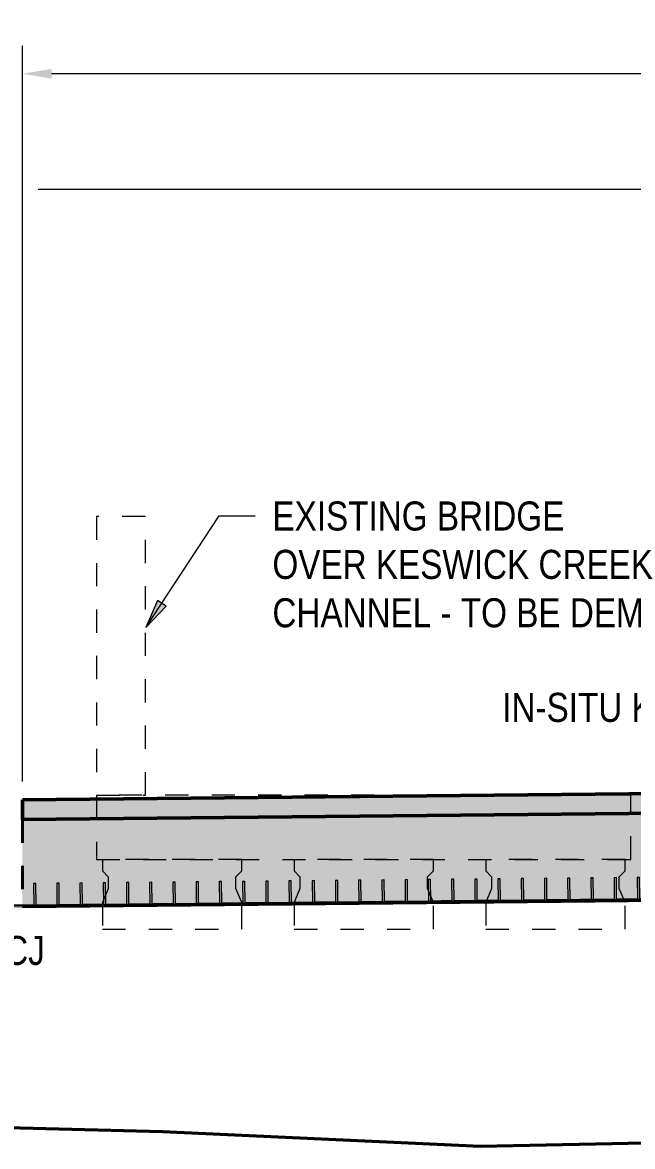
# Model space of a CAD drawing. Header units: metres. Extents: x -1693 to -1567, y 3 to 23.
# Drawn here: x -1677.934 to -1675.307, y 17.947 to 22.786 of the extents above; entities that cross this region are included whole.
import ezdxf

# ---------------------------------------------------------------- set-up
doc = ezdxf.new("R2010")
doc.units = ezdxf.units.M
for name, pattern in [('DASHED2', [9.525, 6.35, -3.175]), ('JacobsDash', [0.0045, 0.003, -0.0015]), ('JacobsDemolished', [0.0045, 0.003, -0.0015])]:
    doc.linetypes.add(name, pattern=pattern)
doc.layers.get('Defpoints').update_dxf_attribs({"color": 41})
for name, color, linetype, lineweight, true_color in [('BRIDGE-FNDN-CONC', 7, 'Continuous', 13, 0x8c8cc6), ('BRIDGE-FRAMING-LINE-18-HID', 7, 'Continuous', 13, 0x8c8cc6), ('D-BDGE-DECK', 7, 'Continuous', 13, 0x8c8cc6), ('D-BDGE-FRAMING', 7, 'Continuous', 13, 0x8c8cc6), ('D-BDGE-INT-WALL', 7, 'Continuous', 13, 0x8c8cc6)]:
    doc.layers.add(name, color=color, linetype=linetype, lineweight=lineweight, true_color=true_color)
for name, color, linetype, lineweight in [('D-BDGE', 7, 'Continuous', 13), ('D-BDGE-FLOOR', 7, 'Continuous', 50), ('D-BDGE-FLOOR-HID', 7, 'JacobsDash', 18), ('D-BDGE-FLOOR-PAT', 7, 'Continuous', 50), ('D-ENHA-TEXT', 7, 'Continuous', 9), ('D-ENHA-TEXT-DIMS', 7, 'Continuous', 9), ('Toposolid', 7, 'Continuous', 9)]:
    doc.layers.add(name, color=color, linetype=linetype, lineweight=lineweight)
doc.styles.add('Arial Narrow', font='ARIALN.TTF', dxfattribs={"height": 0.125})
doc.dimstyles.new('Dimension_Standard_O__mm_', dxfattribs={"dimscale": 0.3048, "dimtxt": 0.127929, "dimasz": 0.410105, "dimexe": 0.393701, "dimexo": 0.246063, "dimgap": 0.246063, "dimtad": 1, "dimdec": 0, "dimlfac": 1000, "dimzin": 0, "dimdsep": 46, "dimtxsty": 'Arial Narrow', "dimsah": 1, "dimcen": 0.09, "dimaunit": 1, "dimadec": 4, "dimazin": 0, "dimtfac": 1, "dimtdec": 4, "dimtix": 1, "dimtmove": 0, "dimatfit": 3, "dimfxl": 1, "dimtvp": 1, "dimtfill": 1, "dimtolj": 1, "dimtzin": 0, "dimlwd": 18, "dimlwe": 18, "dimarcsym": 2})
doc.dimstyles.new('Dimension_Standard_O__mm__2', dxfattribs={"dimscale": 0.3048, "dimtxt": 0.127929, "dimasz": 0.410105, "dimexe": 0.393701, "dimexo": 0.246063, "dimgap": 0.246063, "dimtad": 1, "dimdec": 0, "dimlfac": 1000, "dimzin": 0, "dimdsep": 46, "dimtxsty": 'Arial Narrow', "dimsah": 1, "dimcen": 0.09, "dimaunit": 1, "dimadec": 4, "dimazin": 0, "dimtfac": 1, "dimtdec": 4, "dimtix": 1, "dimtmove": 2, "dimatfit": 3, "dimfxl": 1, "dimtvp": 1, "dimtfill": 1, "dimtolj": 1, "dimtzin": 0, "dimlwd": 18, "dimlwe": 18, "dimarcsym": 2})

# ---------------------------------------------------------------- blocks, each defined once
blk = doc.blocks.new('T2DPAA-T2D-PWA-GE-M3D-100001_RockLevels_rvt-1-DRG-2871022 - SECTION 1')
at = {"layer": 'Toposolid', "true_color": 0x8000ff}
blk.add_hatch(color=190, dxfattribs=at).paths.add_polyline_path([(-1675.9625, 17.9468), (-1674.1796, 17.9847), (-1664.3281, 18.4699), (-1659.2964, 18.4138), (-1656.9158, 18.4274), (-1653.7706, 18.5171), (-1653.7706, 18.5176), (-1656.9159, 18.4284), (-1659.3147, 18.415), (-1664.3338, 18.471), (-1674.1999, 17.9847), (-1675.9625, 17.9478), (-1677.3317, 18.0114), (-1689.3488, 18.3138), (-1691.2278, 18.7594), (-1693.0502, 18.1242), (-1693.0502, 18.1235), (-1691.2277, 18.7585), (-1689.3473, 18.3124), (-1677.3292, 18.0104), (-1675.9625, 17.9468)])
at = {"layer": 'Toposolid', "lineweight": 5, "true_color": 0x8000ff}
for points in [[(-1677.3308, 18.0114), (-1677.3394, 18.0119), (-1683.2303, 18.1597)], [(-1675.9625, 17.9478), (-1675.9626, 17.9479), (-1675.9626, 17.9479), (-1675.9626, 17.9478)]]:
    blk.add_hatch(color=190, dxfattribs=at).paths.add_polyline_path(points)
at = {"layer": 'Toposolid', "color": 190, "linetype": 'DASHED2', "lineweight": 40, "true_color": 0x8000ff}
for p, q in [((-1677.3309, 18.0114), (-1689.3473, 18.3134)), ((-1689.3473, 18.3124), (-1677.3309, 18.0104)), ((-1677.3309, 18.0104), (-1675.9625, 17.9468)), ((-1675.9625, 17.9478), (-1677.3308, 18.0114)), ((-1674.1998, 17.9847), (-1675.9625, 17.9478)), ((-1675.9625, 17.9468), (-1674.1998, 17.9837))]:
    blk.add_line(p, q, dxfattribs=at)
blk = doc.blocks.new('Roofs 2 - Roofs 2-4993555-DRG-2871022 - SECTION 1')
at = {"layer": 'D-BDGE-DECK', "color": 9, "linetype": 'JacobsDemolished', "lineweight": 18, "true_color": 0xc3c3c3}
for p, q in [((-1677.6152, 19.4587), (-1677.6152, 19.183)), ((-1676.0195, 19.4587), (-1677.6152, 19.4587)), ((-1675.3152, 19.4587), (-1676.0195, 19.4587)), ((-1675.3152, 19.183), (-1675.3152, 19.4587)), ((-1677.6152, 19.183), (-1675.3152, 19.183))]:
    blk.add_line(p, q, dxfattribs=at)
at = {"layer": 'D-BDGE-DECK', "color": 9, "linetype": 'JacobsDemolished', "true_color": 0xc3c3c3}
blk.add_line((-1677.6152, 19.4587), (-1677.6152, 19.4587), dxfattribs=at)
blk = doc.blocks.new('07_STR_DPS_PermadecPanel - 07_STR_DPS_PermadecPanel-V11-DRG-2871022 - SECTION 1')
at = {"layer": 'D-BDGE-FRAMING', "color": 7}
for p, q in [((-1678.4767, 19.0734), (-1678.4867, 19.0733)), ((-1678.4867, 19.0733), (-1678.4858, 18.9803)), ((-1678.4758, 18.9804), (-1678.4767, 19.0734)), ((-1678.3767, 19.0744), (-1678.3867, 19.0743)), ((-1678.3867, 19.0743), (-1678.3858, 18.9813)), ((-1678.3758, 18.9814), (-1678.3767, 19.0744)), ((-1678.2767, 19.0754), (-1678.2867, 19.0753)), ((-1678.2867, 19.0753), (-1678.2858, 18.9823)), ((-1678.2758, 18.9824), (-1678.2767, 19.0754)), ((-1678.1767, 19.0764), (-1678.1867, 19.0763)), ((-1678.1867, 19.0763), (-1678.1858, 18.9833)), ((-1678.1758, 18.9834), (-1678.1767, 19.0764)), ((-1678.0767, 19.0774), (-1678.0867, 19.0773)), ((-1678.0867, 19.0773), (-1678.0858, 18.9843)), ((-1678.0758, 18.9844), (-1678.0767, 19.0774)), ((-1677.9767, 19.0784), (-1677.9867, 19.0783)), ((-1677.9867, 19.0783), (-1677.9858, 18.9853)), ((-1677.9758, 18.9854), (-1677.9767, 19.0784)), ((-1678.4858, 18.9803), (-1678.5308, 18.9798)), ((-1678.5308, 18.9798), (-1678.5307, 18.9738)), ((-1678.5307, 18.9738), (-1677.9307, 18.9798)), ((-1678.3858, 18.9813), (-1678.4758, 18.9804)), ((-1678.2858, 18.9823), (-1678.3758, 18.9814)), ((-1678.1858, 18.9833), (-1678.2758, 18.9824)), ((-1678.0858, 18.9843), (-1678.1758, 18.9834)), ((-1677.9858, 18.9853), (-1678.0758, 18.9844)), ((-1677.9308, 18.9858), (-1677.9758, 18.9854)), ((-1677.9307, 18.9798), (-1677.9308, 18.9858))]:
    blk.add_line(p, q, dxfattribs=at)
blk = doc.blocks.new('07_STR_DPS_PermadecPanel - 07_STR_DPS_PermadecPanel-5973127-DRG-2871022 - SECTION 1')
at = {"layer": 'D-BDGE-FRAMING', "color": 7}
for p, q in [((-1677.2768, 19.0852), (-1677.2868, 19.0851)), ((-1677.2868, 19.0851), (-1677.2858, 18.9921)), ((-1677.2758, 18.9922), (-1677.2768, 19.0852)), ((-1677.1768, 19.0862), (-1677.1868, 19.0861)), ((-1677.1868, 19.0861), (-1677.1858, 18.9931)), ((-1677.1758, 18.9932), (-1677.1768, 19.0862)), ((-1677.0768, 19.0872), (-1677.0868, 19.0871)), ((-1677.0868, 19.0871), (-1677.0858, 18.9941)), ((-1677.0758, 18.9942), (-1677.0768, 19.0872)), ((-1676.9768, 19.0882), (-1676.9868, 19.0881)), ((-1676.9868, 19.0881), (-1676.9858, 18.9951)), ((-1676.9758, 18.9952), (-1676.9768, 19.0882)), ((-1676.8768, 19.0892), (-1676.8868, 19.0891)), ((-1676.8868, 19.0891), (-1676.8858, 18.9961)), ((-1676.8758, 18.9962), (-1676.8768, 19.0892)), ((-1676.7768, 19.0902), (-1676.7868, 19.0901)), ((-1676.7868, 19.0901), (-1676.7858, 18.9971)), ((-1676.7758, 18.9972), (-1676.7768, 19.0902)), ((-1677.2858, 18.9921), (-1677.3308, 18.9917)), ((-1677.3308, 18.9917), (-1677.3308, 18.9857)), ((-1677.3308, 18.9857), (-1676.7308, 18.9916)), ((-1677.1858, 18.9931), (-1677.2758, 18.9922)), ((-1677.0858, 18.9941), (-1677.1758, 18.9932)), ((-1676.9858, 18.9951), (-1677.0758, 18.9942)), ((-1676.8858, 18.9961), (-1676.9758, 18.9952)), ((-1676.7858, 18.9971), (-1676.8758, 18.9962)), ((-1676.7309, 18.9976), (-1676.7758, 18.9972)), ((-1676.7308, 18.9916), (-1676.7309, 18.9976))]:
    blk.add_line(p, q, dxfattribs=at)
blk = doc.blocks.new('07_STR_DPS_PermadecPanel - 07_STR_DPS_PermadecPanel-V12-DRG-2871022 - SECTION 1')
at = {"layer": 'D-BDGE-FRAMING', "color": 7}
for p, q in [((-1676.6768, 19.0913), (-1676.6868, 19.0912)), ((-1676.6868, 19.0912), (-1676.6859, 18.9982)), ((-1676.6759, 18.9983), (-1676.6768, 19.0913)), ((-1676.5768, 19.0922), (-1676.5868, 19.0922)), ((-1676.5868, 19.0922), (-1676.5859, 18.9992)), ((-1676.5759, 18.9993), (-1676.5768, 19.0922)), ((-1676.4768, 19.0932), (-1676.4868, 19.0931)), ((-1676.4868, 19.0931), (-1676.4859, 19.0001)), ((-1676.4759, 19.0002), (-1676.4768, 19.0932)), ((-1676.3768, 19.0942), (-1676.3868, 19.0941)), ((-1676.3868, 19.0941), (-1676.3859, 19.0011)), ((-1676.3759, 19.0012), (-1676.3768, 19.0942)), ((-1676.2768, 19.0952), (-1676.2868, 19.0951)), ((-1676.2868, 19.0951), (-1676.2859, 19.0021)), ((-1676.2759, 19.0022), (-1676.2768, 19.0952)), ((-1676.1768, 19.0962), (-1676.1868, 19.0961)), ((-1676.1868, 19.0961), (-1676.1859, 19.0031)), ((-1676.1759, 19.0032), (-1676.1768, 19.0962)), ((-1676.6859, 18.9982), (-1676.7309, 18.9977)), ((-1676.7309, 18.9977), (-1676.7308, 18.9917)), ((-1676.7308, 18.9917), (-1676.1308, 18.9977)), ((-1676.5859, 18.9992), (-1676.6759, 18.9983)), ((-1676.4859, 19.0001), (-1676.5759, 18.9993)), ((-1676.3859, 19.0011), (-1676.4759, 19.0002)), ((-1676.2859, 19.0021), (-1676.3759, 19.0012)), ((-1676.1859, 19.0031), (-1676.2759, 19.0022)), ((-1676.1309, 19.0037), (-1676.1759, 19.0032)), ((-1676.1308, 18.9977), (-1676.1309, 19.0037))]:
    blk.add_line(p, q, dxfattribs=at)
blk = doc.blocks.new('07_STR_DPS_PermadecPanel - 07_STR_DPS_PermadecPanel-5973128-DRG-2871022 - SECTION 1')
at = {"layer": 'D-BDGE-FRAMING', "color": 7}
for p, q in [((-1676.0768, 19.0974), (-1676.0868, 19.0973)), ((-1676.0868, 19.0973), (-1676.0859, 19.0043)), ((-1676.0759, 19.0044), (-1676.0768, 19.0974)), ((-1675.9768, 19.0984), (-1675.9868, 19.0983)), ((-1675.9868, 19.0983), (-1675.9859, 19.0053)), ((-1675.9759, 19.0054), (-1675.9768, 19.0984)), ((-1675.8768, 19.0994), (-1675.8868, 19.0993)), ((-1675.8868, 19.0993), (-1675.8859, 19.0063)), ((-1675.8759, 19.0064), (-1675.8768, 19.0994)), ((-1675.7768, 19.1004), (-1675.7868, 19.1003)), ((-1675.7868, 19.1003), (-1675.7859, 19.0073)), ((-1675.7759, 19.0074), (-1675.7768, 19.1004)), ((-1675.6768, 19.1014), (-1675.6868, 19.1013)), ((-1675.6868, 19.1013), (-1675.6859, 19.0083)), ((-1675.6759, 19.0084), (-1675.6768, 19.1014)), ((-1675.5768, 19.1024), (-1675.5868, 19.1023)), ((-1675.5868, 19.1023), (-1675.5859, 19.0093)), ((-1675.5759, 19.0094), (-1675.5768, 19.1024)), ((-1676.0859, 19.0043), (-1676.1309, 19.0039)), ((-1676.1309, 19.0039), (-1676.1308, 18.9979)), ((-1676.1308, 18.9979), (-1675.5308, 19.0038)), ((-1675.9859, 19.0053), (-1676.0759, 19.0044)), ((-1675.8859, 19.0063), (-1675.9759, 19.0054)), ((-1675.7859, 19.0073), (-1675.8759, 19.0064)), ((-1675.6859, 19.0083), (-1675.7759, 19.0074)), ((-1675.5859, 19.0093), (-1675.6759, 19.0084)), ((-1675.5309, 19.0098), (-1675.5759, 19.0094)), ((-1675.5308, 19.0038), (-1675.5309, 19.0098))]:
    blk.add_line(p, q, dxfattribs=at)
blk = doc.blocks.new('07_STR_DPS_PermadecPanel - 07_STR_DPS_PermadecPanel-V13-DRG-2871022 - SECTION 1')
at = {"layer": 'D-BDGE-FRAMING', "color": 7}
for p, q in [((-1675.4768, 19.1032), (-1675.4868, 19.1031)), ((-1675.4868, 19.1031), (-1675.4859, 19.0101)), ((-1675.4759, 19.0102), (-1675.4768, 19.1032)), ((-1675.3768, 19.1042), (-1675.3868, 19.1041)), ((-1675.3868, 19.1041), (-1675.3859, 19.0111)), ((-1675.3759, 19.0112), (-1675.3768, 19.1042)), ((-1675.2768, 19.1052), (-1675.2868, 19.1051)), ((-1675.2868, 19.1051), (-1675.2859, 19.0121)), ((-1675.2759, 19.0122), (-1675.2768, 19.1052)), ((-1675.1769, 19.1062), (-1675.1868, 19.1061)), ((-1675.1868, 19.1061), (-1675.1859, 19.0131)), ((-1675.1759, 19.0132), (-1675.1769, 19.1062)), ((-1675.0769, 19.1072), (-1675.0869, 19.1071)), ((-1675.0869, 19.1071), (-1675.0859, 19.0141)), ((-1675.0759, 19.0142), (-1675.0769, 19.1072)), ((-1674.9769, 19.1082), (-1674.9869, 19.1081)), ((-1674.9869, 19.1081), (-1674.9859, 19.0151)), ((-1674.9759, 19.0152), (-1674.9769, 19.1082)), ((-1675.4859, 19.0101), (-1675.5309, 19.0097)), ((-1675.5309, 19.0097), (-1675.5308, 19.0037)), ((-1675.5308, 19.0037), (-1674.9309, 19.0096)), ((-1675.3859, 19.0111), (-1675.4759, 19.0102)), ((-1675.2859, 19.0121), (-1675.3759, 19.0112)), ((-1675.1859, 19.0131), (-1675.2759, 19.0122)), ((-1675.0859, 19.0141), (-1675.1759, 19.0132)), ((-1674.9859, 19.0151), (-1675.0759, 19.0142)), ((-1674.9309, 19.0156), (-1674.9759, 19.0152)), ((-1674.9309, 19.0096), (-1674.9309, 19.0156))]:
    blk.add_line(p, q, dxfattribs=at)
blk = doc.blocks.new('07_STR_DPS_PermadecPanel - 07_STR_DPS_PermadecPanel-7169531-DRG-2871022 - SECTION 1')
at = {"layer": 'D-BDGE-FRAMING', "color": 7}
for p, q in [((-1677.8767, 19.0793), (-1677.8867, 19.0792)), ((-1677.8867, 19.0792), (-1677.8858, 18.9862)), ((-1677.8758, 18.9863), (-1677.8767, 19.0793)), ((-1677.7767, 19.0803), (-1677.7867, 19.0802)), ((-1677.7867, 19.0802), (-1677.7858, 18.9872)), ((-1677.7758, 18.9873), (-1677.7767, 19.0803)), ((-1677.6767, 19.0813), (-1677.6867, 19.0812)), ((-1677.6867, 19.0812), (-1677.6858, 18.9882)), ((-1677.6758, 18.9883), (-1677.6767, 19.0813)), ((-1677.5767, 19.0823), (-1677.5867, 19.0822)), ((-1677.5867, 19.0822), (-1677.5858, 18.9892)), ((-1677.5758, 18.9893), (-1677.5767, 19.0823)), ((-1677.4767, 19.0832), (-1677.4867, 19.0831)), ((-1677.4867, 19.0831), (-1677.4858, 18.9902)), ((-1677.4758, 18.9903), (-1677.4767, 19.0832)), ((-1677.3767, 19.0842), (-1677.3867, 19.0841)), ((-1677.3867, 19.0841), (-1677.3858, 18.9911)), ((-1677.3758, 18.9912), (-1677.3767, 19.0842)), ((-1677.8858, 18.9862), (-1677.9308, 18.9857)), ((-1677.9308, 18.9857), (-1677.9307, 18.9797)), ((-1677.9307, 18.9797), (-1677.3308, 18.9857)), ((-1677.7858, 18.9872), (-1677.8758, 18.9863)), ((-1677.6858, 18.9882), (-1677.7758, 18.9873)), ((-1677.5858, 18.9892), (-1677.6758, 18.9883)), ((-1677.4858, 18.9902), (-1677.5758, 18.9893)), ((-1677.3858, 18.9911), (-1677.4758, 18.9903)), ((-1677.3308, 18.9917), (-1677.3758, 18.9912)), ((-1677.3308, 18.9857), (-1677.3308, 18.9917))]:
    blk.add_line(p, q, dxfattribs=at)
blk = doc.blocks.new('06_SFR_GPS__Girder_Plank_Solid_demolished - 06_SFR_GPS__Girder_Plank_Solid_demolished-4989611-DRG-2871022 - SECTION 1')
at = {"layer": 'BRIDGE-FNDN-CONC', "color": 9, "linetype": 'JacobsDemolished', "lineweight": 18, "true_color": 0xc3c3c3}
for p, q in [((-1676.9902, 19.183), (-1677.5902, 19.183)), ((-1677.5902, 19.183), (-1677.5902, 19.133)), ((-1676.9902, 19.133), (-1676.9902, 19.183)), ((-1677.5902, 19.133), (-1677.5652, 19.108)), ((-1677.0152, 19.108), (-1676.9902, 19.133)), ((-1677.5652, 19.108), (-1677.5652, 19.058)), ((-1677.0152, 19.058), (-1677.0152, 19.108)), ((-1677.5652, 19.058), (-1677.5902, 18.998)), ((-1676.9902, 18.998), (-1677.0152, 19.058)), ((-1677.5902, 18.998), (-1677.5902, 18.883)), ((-1676.9902, 18.883), (-1676.9902, 18.998)), ((-1677.5902, 18.883), (-1676.9902, 18.883))]:
    blk.add_line(p, q, dxfattribs=at)
at = {"layer": 'BRIDGE-FNDN-CONC', "color": 9, "linetype": 'JacobsDemolished', "true_color": 0xc3c3c3}
for p, q in [((-1677.5902, 18.883), (-1677.5902, 18.883)), ((-1676.9902, 18.883), (-1676.9902, 18.883))]:
    blk.add_line(p, q, dxfattribs=at)
at = {"layer": 'BRIDGE-FRAMING-LINE-18-HID', "color": 9, "linetype": 'JacobsDemolished', "true_color": 0xc3c3c3}
for p, q in [((-1677.5652, 19.058), (-1677.5652, 19.058)), ((-1677.0152, 19.058), (-1677.0152, 19.058)), ((-1677.5902, 18.998), (-1677.5902, 18.998)), ((-1676.9902, 18.998), (-1676.9902, 18.998))]:
    blk.add_line(p, q, dxfattribs=at)
blk = doc.blocks.new('06_SFR_GPS__Girder_Plank_Solid_demolished - 06_SFR_GPS__Girder_Plank_Solid_demolished-V1-DRG-2871022 - SECTION 1')
at = {"layer": 'BRIDGE-FNDN-CONC', "color": 9, "linetype": 'JacobsDemolished', "lineweight": 18, "true_color": 0xc3c3c3}
for p, q in [((-1676.1646, 19.183), (-1676.7646, 19.183)), ((-1676.7646, 19.183), (-1676.7646, 19.133)), ((-1676.1646, 19.133), (-1676.1646, 19.183)), ((-1676.7646, 19.133), (-1676.7396, 19.108)), ((-1676.1896, 19.108), (-1676.1646, 19.133)), ((-1676.7396, 19.108), (-1676.7396, 19.058)), ((-1676.1896, 19.058), (-1676.1896, 19.108)), ((-1676.7396, 19.058), (-1676.7646, 18.998)), ((-1676.1646, 18.998), (-1676.1896, 19.058)), ((-1676.7646, 18.998), (-1676.7646, 18.883)), ((-1676.1646, 18.883), (-1676.1646, 18.998)), ((-1676.7646, 18.883), (-1676.1646, 18.883))]:
    blk.add_line(p, q, dxfattribs=at)
at = {"layer": 'BRIDGE-FNDN-CONC', "color": 9, "linetype": 'JacobsDemolished', "true_color": 0xc3c3c3}
for p, q in [((-1676.7646, 18.883), (-1676.7646, 18.883)), ((-1676.1646, 18.883), (-1676.1646, 18.883))]:
    blk.add_line(p, q, dxfattribs=at)
at = {"layer": 'BRIDGE-FRAMING-LINE-18-HID', "color": 9, "linetype": 'JacobsDemolished', "true_color": 0xc3c3c3}
for p, q in [((-1676.7396, 19.058), (-1676.7396, 19.058)), ((-1676.1896, 19.058), (-1676.1896, 19.058)), ((-1676.7646, 18.998), (-1676.7646, 18.998)), ((-1676.1646, 18.998), (-1676.1646, 18.998))]:
    blk.add_line(p, q, dxfattribs=at)
blk = doc.blocks.new('06_SFR_GPS__Girder_Plank_Solid_demolished - 06_SFR_GPS__Girder_Plank_Solid_demolished-V2-DRG-2871022 - SECTION 1')
at = {"layer": 'BRIDGE-FNDN-CONC', "color": 9, "linetype": 'JacobsDemolished', "lineweight": 18, "true_color": 0xc3c3c3}
for p, q in [((-1675.3396, 19.183), (-1675.9396, 19.183)), ((-1675.9396, 19.183), (-1675.9396, 19.133)), ((-1675.3396, 19.133), (-1675.3396, 19.183)), ((-1675.9396, 19.133), (-1675.9146, 19.108)), ((-1675.3646, 19.108), (-1675.3396, 19.133)), ((-1675.9146, 19.108), (-1675.9146, 19.058)), ((-1675.3646, 19.058), (-1675.3646, 19.108)), ((-1675.9146, 19.058), (-1675.9396, 18.998)), ((-1675.3396, 18.998), (-1675.3646, 19.058)), ((-1675.9396, 18.998), (-1675.9396, 18.883)), ((-1675.3396, 18.883), (-1675.3396, 18.998)), ((-1675.9396, 18.883), (-1675.3396, 18.883))]:
    blk.add_line(p, q, dxfattribs=at)
at = {"layer": 'BRIDGE-FNDN-CONC', "color": 9, "linetype": 'JacobsDemolished', "true_color": 0xc3c3c3}
for p, q in [((-1675.9396, 18.998), (-1675.9396, 18.998)), ((-1675.3396, 18.998), (-1675.3396, 18.998)), ((-1675.9396, 18.883), (-1675.9396, 18.883)), ((-1675.3396, 18.883), (-1675.3396, 18.883))]:
    blk.add_line(p, q, dxfattribs=at)
at = {"layer": 'BRIDGE-FRAMING-LINE-18-HID', "color": 9, "linetype": 'JacobsDemolished', "true_color": 0xc3c3c3}
for p, q in [((-1675.9146, 19.058), (-1675.9146, 19.058)), ((-1675.3646, 19.058), (-1675.3646, 19.058)), ((-1675.9396, 18.998), (-1675.9396, 18.998)), ((-1675.3396, 18.998), (-1675.3396, 18.998))]:
    blk.add_line(p, q, dxfattribs=at)
blk = doc.blocks.new('DIMBLOCK3-DRG-2871022 - SECTION 1')
at = {"layer": 'D-ENHA-TEXT-DIMS', "color": 0, "lineweight": 18, "transparency": 16777216}
for p, q in [((-1684.5714, 20.3967), (-1684.5714, 22.1869)), ((-1674.4417, 22.0182), (-1674.4417, 22.1869)), ((-1684.4464, 22.0669), (-1681.832, 22.0669)), ((-1674.5667, 22.0669), (-1677.8661, 22.0669))]:
    blk.add_line(p, q, dxfattribs=at)
at = {"layer": 'D-ENHA-TEXT-DIMS', "color": 0, "transparency": 16777216}
for points in [[(-1684.4464, 22.0877), (-1684.4464, 22.046), (-1684.5714, 22.0669)], [(-1674.5667, 22.0877), (-1674.5667, 22.046), (-1674.4417, 22.0669)]]:
    blk.add_solid(points, dxfattribs=at)
at = {"layer": 'Defpoints', "color": 0, "transparency": 16777216}
for p in [(-1674.4417, 22.0669), (-1674.4417, 21.9432), (-1684.5714, 20.3217)]:
    blk.add_point(p, dxfattribs=at)
at = {"layer": 'D-ENHA-TEXT-DIMS', "color": 0, "lineweight": 18, "transparency": 16777216, "insert": (-1682.1554, 22.3034), "char_height": 0.125, "width": 4.61275, "attachment_point": 1, "line_spacing_factor": 0.974696, "style": 'Arial Narrow', "bg_fill": 3, "box_fill_scale": 1.1, "bg_fill_color": 256, "bg_fill_true_color": 13158600, "bg_fill_transparency": 0}
blk.add_mtext('\\A1;RICHMOND ROAD  EASTBOUND TRAFFIC LANE VARIES', dxfattribs=at)
blk = doc.blocks.new('DIMBLOCK14-DRG-2871022 - SECTION 1')
at = {"layer": 'D-ENHA-TEXT-DIMS', "color": 0, "lineweight": 18, "transparency": 16777216}
for p, q in [((-1677.9343, 19.5189), (-1677.9343, 22.6849)), ((-1655.5445, 21.48), (-1655.5445, 22.6849)), ((-1655.6695, 22.5649), (-1677.8093, 22.5649))]:
    blk.add_line(p, q, dxfattribs=at)
at = {"layer": 'D-ENHA-TEXT-DIMS', "color": 0, "transparency": 16777216}
for points in [[(-1677.8093, 22.5857), (-1677.8093, 22.544), (-1677.9343, 22.5649)], [(-1655.6695, 22.5857), (-1655.6695, 22.544), (-1655.5445, 22.5649)]]:
    blk.add_solid(points, dxfattribs=at)
at = {"layer": 'Defpoints', "color": 0, "transparency": 16777216}
for p in [(-1677.9343, 22.5649), (-1655.5445, 21.405), (-1677.9343, 19.4439)]:
    blk.add_point(p, dxfattribs=at)
at = {"layer": 'D-ENHA-TEXT-DIMS', "color": 0, "lineweight": 18, "transparency": 16777216, "char_height": 0.125, "width": 2.402626, "attachment_point": 5, "style": 'Arial Narrow', "bg_fill": 3, "box_fill_scale": 1.1, "bg_fill_color": 256, "bg_fill_true_color": 13158600, "bg_fill_transparency": 0}
for s, insert in [('\\A1;22390', (-1666.7394, 22.7037)), ('\\A1;CONSTRUCTION IN STAGE B', (-1666.7394, 22.4252))]:
    blk.add_mtext(s, dxfattribs=dict(at, insert=insert))

msp = doc.modelspace()

# ---------------------------------------------------------------- hatches: boundary and pattern name
at = {"layer": 'D-BDGE-FLOOR-PAT', "true_color": 0xc0c0c0}
h = msp.add_hatch(color=9, dxfattribs=at)
h.paths.add_polyline_path([(-1677.9343, 19.3546), (-1674.4417, 19.3894), (-1674.4417, 19.4744), (-1677.9343, 19.4396), (-1677.9343, 19.4073)])
h.paths.add_polyline_path([(-1658.3207, 19.3681), (-1658.3207, 19.4531), (-1667.4742, 19.5436), (-1671.332, 19.5053), (-1671.332, 19.4203), (-1667.4742, 19.4586), (-1658.6806, 19.3716)])
h.paths.add_polyline_path([(-1674.1857, 19.3919), (-1674.1856, 19.3919), (-1674.1857, 19.3919)])
h.paths.add_polyline_path([(-1671.7584, 19.4161), (-1671.7573, 19.4161), (-1671.7573, 19.5011), (-1671.7589, 19.5011), (-1671.7584, 19.4161)])
h = msp.add_hatch(color=9, dxfattribs=at)
h.paths.add_polyline_path([(-1655.5441, 18.964), (-1655.5441, 19.339), (-1655.5537, 19.3391), (-1655.5537, 19.3132), (-1655.9349, 19.317), (-1655.9349, 19.3429), (-1667.4742, 19.4586), (-1677.9343, 19.3546), (-1677.9343, 18.9796), (-1667.4742, 19.0836), (-1655.6119, 18.9647)])
h.paths.add_polyline_path([(-1656.2399, 19.1246), (-1656.2537, 19.1252), (-1656.2678, 19.1296), (-1656.279, 19.1362), (-1656.2889, 19.1458), (-1656.2963, 19.1576), (-1656.3006, 19.1708), (-1656.3016, 19.1846), (-1656.2993, 19.1983), (-1656.2938, 19.211), (-1656.2854, 19.222), (-1656.2746, 19.2307), (-1656.262, 19.2366), (-1656.2484, 19.2393), (-1656.2346, 19.2386), (-1656.2213, 19.2347), (-1656.2093, 19.2277), (-1656.1994, 19.218), (-1656.192, 19.2062), (-1656.1877, 19.1931), (-1656.1867, 19.1792), (-1656.189, 19.1656), (-1656.1945, 19.1528), (-1656.2029, 19.1418), (-1656.2137, 19.1331), (-1656.2263, 19.1273), (-1656.232, 19.1261)])
h.paths.add_polyline_path([(-1656.4049, 19.1261), (-1656.4188, 19.1268), (-1656.432, 19.1307), (-1656.444, 19.1377), (-1656.4539, 19.1474), (-1656.4613, 19.1592), (-1656.4656, 19.1724), (-1656.4666, 19.1862), (-1656.4643, 19.1998), (-1656.4588, 19.2126), (-1656.4504, 19.2236), (-1656.4396, 19.2323), (-1656.427, 19.2381), (-1656.4134, 19.2408), (-1656.3996, 19.2402), (-1656.3863, 19.2362), (-1656.3743, 19.2292), (-1656.3644, 19.2196), (-1656.357, 19.2078), (-1656.3527, 19.1946), (-1656.3517, 19.1808), (-1656.354, 19.1671), (-1656.3595, 19.1544), (-1656.3679, 19.1434), (-1656.379, 19.1345), (-1656.3913, 19.1288), (-1656.397, 19.1277)])
h.paths.add_polyline_path([(-1656.5699, 19.1277), (-1656.5838, 19.1284), (-1656.597, 19.1323), (-1656.609, 19.1393), (-1656.6189, 19.149), (-1656.6263, 19.1607), (-1656.6306, 19.1739), (-1656.6316, 19.1877), (-1656.6293, 19.2014), (-1656.6238, 19.2141), (-1656.6154, 19.2251), (-1656.6046, 19.2338), (-1656.592, 19.2397), (-1656.5784, 19.2424), (-1656.5646, 19.2417), (-1656.5513, 19.2378), (-1656.5393, 19.2308), (-1656.5294, 19.2211), (-1656.522, 19.2094), (-1656.5177, 19.1962), (-1656.5167, 19.1824), (-1656.519, 19.1687), (-1656.5245, 19.156), (-1656.5329, 19.1449), (-1656.5437, 19.1362), (-1656.5563, 19.1304), (-1656.562, 19.1293)])
h.paths.add_polyline_path([(-1656.8999, 19.1277), (-1656.9138, 19.1284), (-1656.927, 19.1323), (-1656.939, 19.1393), (-1656.9489, 19.149), (-1656.9563, 19.1607), (-1656.9606, 19.1739), (-1656.9616, 19.1877), (-1656.9593, 19.2014), (-1656.9538, 19.2141), (-1656.9454, 19.2251), (-1656.9346, 19.2338), (-1656.922, 19.2397), (-1656.9084, 19.2424), (-1656.893, 19.2413), (-1656.8813, 19.2378), (-1656.8693, 19.2308), (-1656.8594, 19.2211), (-1656.852, 19.2094), (-1656.8477, 19.1962), (-1656.8467, 19.1824), (-1656.849, 19.1687), (-1656.8545, 19.156), (-1656.8629, 19.1449), (-1656.8737, 19.1362), (-1656.8863, 19.1304), (-1656.892, 19.1293)])
h.paths.add_polyline_path([(-1656.7349, 19.1293), (-1656.7503, 19.1304), (-1656.762, 19.1339), (-1656.774, 19.1409), (-1656.7839, 19.1505), (-1656.7913, 19.1623), (-1656.7956, 19.1755), (-1656.7966, 19.1893), (-1656.7943, 19.203), (-1656.7888, 19.2157), (-1656.7804, 19.2267), (-1656.7696, 19.2354), (-1656.757, 19.2413), (-1656.7434, 19.2439), (-1656.7296, 19.2433), (-1656.7163, 19.2394), (-1656.7043, 19.2323), (-1656.6944, 19.2227), (-1656.6867, 19.2099), (-1656.6827, 19.1977), (-1656.6817, 19.1839), (-1656.684, 19.1702), (-1656.6895, 19.1575), (-1656.6979, 19.1465), (-1656.7087, 19.1378), (-1656.7213, 19.1319), (-1656.7332, 19.1296)])
h.paths.add_polyline_path([(-1657.0649, 19.1293), (-1657.0788, 19.1299), (-1657.092, 19.1339), (-1657.104, 19.1409), (-1657.1139, 19.1505), (-1657.1213, 19.1623), (-1657.1256, 19.1755), (-1657.1266, 19.1893), (-1657.1243, 19.203), (-1657.1188, 19.2157), (-1657.1104, 19.2267), (-1657.0996, 19.2354), (-1657.087, 19.2413), (-1657.0734, 19.2439), (-1657.0596, 19.2433), (-1657.0463, 19.2394), (-1657.0343, 19.2323), (-1657.0244, 19.2227), (-1657.017, 19.2109), (-1657.0127, 19.1977), (-1657.0117, 19.1839), (-1657.014, 19.1702), (-1657.0195, 19.1575), (-1657.0279, 19.1465), (-1657.0387, 19.1378), (-1657.0513, 19.1319), (-1657.0632, 19.1296)])
at = {"layer": 'D-ENHA-TEXT'}
msp.add_hatch(color=256, dxfattribs=at).paths.add_polyline_path([(-1677.403, 20.1812), (-1677.3159, 20.2735), (-1677.3527, 20.2977)])

# ---------------------------------------------------------------- linework, layer by layer
at = {"layer": 'D-BDGE', "lineweight": 50}
msp.add_line((-1677.9343, 19.3546), (-1674.1856, 19.3919), dxfattribs=at)
at = {"layer": 'D-BDGE', "linetype": 'JacobsDash', "lineweight": 40}
msp.add_line((-1677.9343, 19.3546), (-1677.9343, 18.9796), dxfattribs=at)
at = {"layer": 'D-BDGE', "lineweight": 9}
for p, q in [((-1677.9342, 18.9855), (-1667.4832, 19.0895)), ((-1677.9341, 18.9795), (-1667.4832, 19.0835)), ((-1690.8666, 18.8563), (-1677.9342, 18.9855)), ((-1690.8666, 18.8503), (-1677.9341, 18.9795))]:
    msp.add_line(p, q, dxfattribs=at)
at = {"layer": 'D-BDGE-FLOOR'}
for p, q in [((-1674.4417, 19.4744), (-1677.9343, 19.4396)), ((-1677.9343, 19.4396), (-1677.9343, 19.3546)), ((-1677.9343, 18.9796), (-1672.6418, 19.0323))]:
    msp.add_line(p, q, dxfattribs=at)
at = {"layer": 'D-BDGE-FLOOR-HID'}
msp.add_line((-1677.9343, 18.9797), (-1677.9343, 18.9796), dxfattribs=at)
at = {"layer": 'D-BDGE-INT-WALL', "color": 9, "linetype": 'JacobsDemolished', "lineweight": 18, "true_color": 0xc3c3c3}
for p, q in [((-1677.4052, 20.6587), (-1677.6152, 20.6587)), ((-1677.6152, 20.6587), (-1677.6152, 19.4587)), ((-1677.4052, 19.4587), (-1677.4052, 20.6587)), ((-1677.6152, 19.4587), (-1677.4052, 19.4587))]:
    msp.add_line(p, q, dxfattribs=at)
at = {"layer": 'D-BDGE-INT-WALL', "color": 9, "linetype": 'JacobsDemolished', "true_color": 0xc3c3c3}
for p, q in [((-1677.6152, 20.6587), (-1677.6152, 20.6587)), ((-1677.4052, 20.6587), (-1677.4052, 20.6587)), ((-1677.6152, 19.4587), (-1677.6152, 19.4587)), ((-1677.4052, 19.4587), (-1677.4052, 19.4587))]:
    msp.add_line(p, q, dxfattribs=at)
at = {"layer": 'D-ENHA-TEXT'}
for p, q in [((-1677.403, 20.1812), (-1677.0871, 20.6612)), ((-1677.0871, 20.6612), (-1676.933, 20.6612)), ((-1677.3527, 20.2977), (-1677.403, 20.1812)), ((-1677.3159, 20.2735), (-1677.3527, 20.2977)), ((-1677.403, 20.1812), (-1677.3159, 20.2735))]:
    msp.add_line(p, q, dxfattribs=at)

# ---------------------------------------------------------------- block references
at = {"lineweight": 5}
msp.add_blockref('T2DPAA-T2D-PWA-GE-M3D-100001_RockLevels_rvt-1-DRG-2871022 - SECTION 1', (0, 0), dxfattribs=at)
at = {"layer": 'BRIDGE-FRAMING-LINE-18-HID', "color": 9, "linetype": 'JacobsDemolished', "true_color": 0xc3c3c3}
for name in ['06_SFR_GPS__Girder_Plank_Solid_demolished - 06_SFR_GPS__Girder_Plank_Solid_demolished-4989611-DRG-2871022 - SECTION 1', '06_SFR_GPS__Girder_Plank_Solid_demolished - 06_SFR_GPS__Girder_Plank_Solid_demolished-V1-DRG-2871022 - SECTION 1', '06_SFR_GPS__Girder_Plank_Solid_demolished - 06_SFR_GPS__Girder_Plank_Solid_demolished-V2-DRG-2871022 - SECTION 1']:
    msp.add_blockref(name, (0, 0), dxfattribs=at)
at = {"layer": 'D-BDGE-DECK', "color": 9, "linetype": 'JacobsDemolished', "true_color": 0xc3c3c3}
msp.add_blockref('Roofs 2 - Roofs 2-4993555-DRG-2871022 - SECTION 1', (0, 0), dxfattribs=at)
at = {"layer": 'D-BDGE-FRAMING', "color": 7}
for name in ['07_STR_DPS_PermadecPanel - 07_STR_DPS_PermadecPanel-V11-DRG-2871022 - SECTION 1', '07_STR_DPS_PermadecPanel - 07_STR_DPS_PermadecPanel-7169531-DRG-2871022 - SECTION 1', '07_STR_DPS_PermadecPanel - 07_STR_DPS_PermadecPanel-5973127-DRG-2871022 - SECTION 1', '07_STR_DPS_PermadecPanel - 07_STR_DPS_PermadecPanel-V12-DRG-2871022 - SECTION 1', '07_STR_DPS_PermadecPanel - 07_STR_DPS_PermadecPanel-5973128-DRG-2871022 - SECTION 1', '07_STR_DPS_PermadecPanel - 07_STR_DPS_PermadecPanel-V13-DRG-2871022 - SECTION 1']:
    msp.add_blockref(name, (0, 0), dxfattribs=at)

# ---------------------------------------------------------------- texts
at = {"layer": 'D-ENHA-TEXT', "char_height": 0.125, "attachment_point": 1, "style": 'Arial Narrow', "bg_fill": 3, "box_fill_scale": 1, "bg_fill_color": 256, "bg_fill_transparency": 0}
for s, insert in [('EXISTING BRIDGE', (-1676.858, 20.7237)), ('OVER KESWICK CREEK ', (-1676.858, 20.5154)), ('CHANNEL - TO BE DEMOLISHED ', (-1676.858, 20.307))]:
    msp.add_mtext(s, dxfattribs=dict(at, insert=insert))
at = {"layer": 'D-ENHA-TEXT', "insert": (-1675.8683, 19.8998), "char_height": 0.125, "attachment_point": 1, "style": 'Arial Narrow', "bg_fill": 3, "box_fill_scale": 1, "bg_fill_color": 256, "bg_fill_true_color": 13158600, "bg_fill_transparency": 0}
msp.add_mtext('IN-SITU KERB', dxfattribs=at)

# ---------------------------------------------------------------- next in the draw order: texts
at = {"layer": 'D-ENHA-TEXT', "insert": (-1678.0132, 18.8534), "char_height": 0.125, "attachment_point": 1, "style": 'Arial Narrow', "bg_fill": 3, "box_fill_scale": 1, "bg_fill_color": 256, "bg_fill_true_color": 13158600, "bg_fill_transparency": 0}
msp.add_mtext('CJ', dxfattribs=at)

# ---------------------------------------------------------------- next in the draw order: dimensions: what is measured, and where the dimension line sits
at = {"layer": 'D-ENHA-TEXT-DIMS', "lineweight": 18}
dim = msp.add_linear_dim(base=(-1674.4417, 22.0669), p1=(-1684.5714, 20.3217), p2=(-1674.4417, 21.9432), angle=0, text='RICHMOND ROAD  EASTBOUND TRAFFIC LANE VARIES', dimstyle='Dimension_Standard_O__mm__2', override={"dimpost": '<>', "dimfxl": 10.25858}, dxfattribs=at)
dim.commit()
dim.dimension.update_dxf_attribs({"geometry": 'DIMBLOCK3-DRG-2871022 - SECTION 1', "text_midpoint": (-1679.849, 22.2201), "dimtype": 160})

# ---------------------------------------------------------------- next in the draw order: dimensions: what is measured, and where the dimension line sits
dim = msp.add_linear_dim(base=(-1677.9343, 22.5649), p1=(-1655.5445, 21.405), p2=(-1677.9343, 19.4439), text='<>\\XCONSTRUCTION IN STAGE B', dimstyle='Dimension_Standard_O__mm_', override={"dimpost": '<>', "dimfxl": 22.475535}, dxfattribs=at)
dim.commit()
dim.dimension.update_dxf_attribs({"geometry": 'DIMBLOCK14-DRG-2871022 - SECTION 1', "text_midpoint": (-1666.7394, 22.5649)})

doc.saveas('drawing.dxf')
